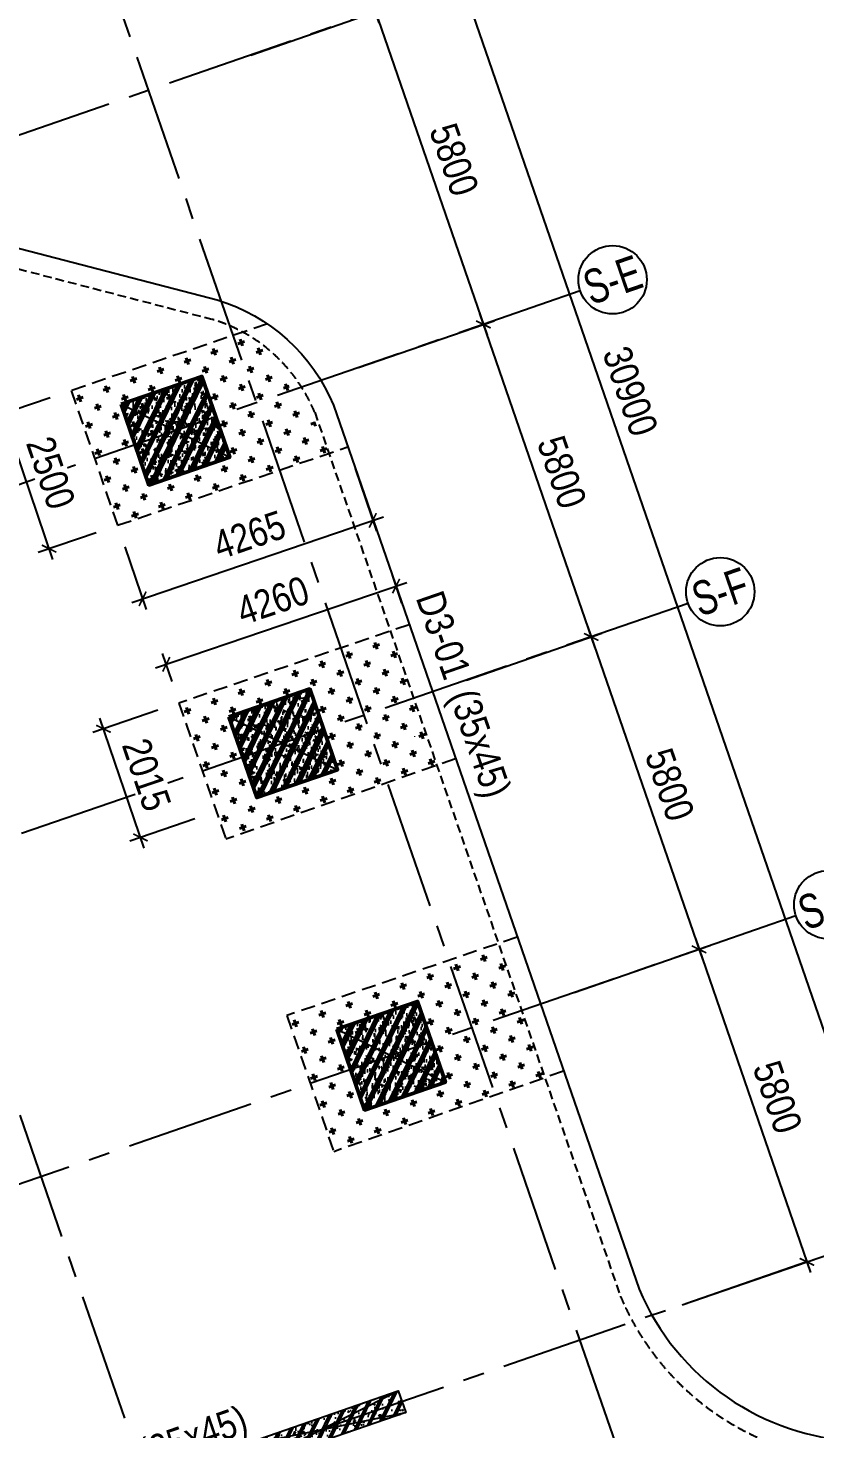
# Model space of a CAD drawing. Header units: millimetres. Extents: x -80883 to 1826631, y -376836 to 309394.
# Drawn here: x 1355204 to 1369016, y -312610 to -288030 of the extents above; entities that cross this region are included whole.
import ezdxf
from ezdxf.enums import TextEntityAlignment as Align

# ---------------------------------------------------------------- set-up
doc = ezdxf.new("R2010")
doc.units = ezdxf.units.MM
doc.header["$LTSCALE"] = 100
doc.header["$PDMODE"] = 32
doc.header["$PDSIZE"] = 2.5
for name, pattern in [('CENTER2', [1.125, 0.75, -0.125, 0.125, -0.125]), ('DASHED', [4.5, 3, -1.5]), ('HIDDEN', [0.375, 0.25, -0.125])]:
    doc.linetypes.add(name, pattern=pattern)
for name, color, linetype, lineweight in [('0-Hatch', 250, 'Continuous', 40), ('ccu12-Tencaukien', 9, 'Continuous', 15), ('KT-Net cot vach', 6, 'Continuous', 50)]:
    doc.layers.add(name, color=color, linetype=linetype, lineweight=lineweight)
for name, color, linetype in [('0-khuat', 3, 'HIDDEN'), ('A-GLAZ', 135, 'Continuous'), ('ccu11-Khuat', 9, 'DASHED'), ('ccu11-Thay', 7, 'Continuous'), ('ccu12-Text', 31, 'Continuous'), ('ccu12-Truc', 13, 'CENTER2'), ('KC2-DIM', 251, 'Continuous'), ('KT-Dim', 8, 'Continuous'), ('Xref_ST_MBDV Cot vach 30.7.2022|Xref_ST_MBDV Cot vach 30.7.2022|Xref_ST_MBDV Cot vach 30.7.2022|Xref_ST_MBDV Cot vach 30.7.2022|A-GRID-SYM', 50, 'Continuous'), ('Xref_ST_MBDV Cot vach 30.7.2022|Xref_ST_MBDV Cot vach 30.7.2022|Xref_ST_MBDV Cot vach 30.7.2022|Xref_ST_MBDV Cot vach 30.7.2022|KC-Betong', 6, 'Continuous')]:
    doc.layers.add(name, color=color, linetype=linetype)
doc.styles.add('Arial Narrow', font='ARIALN.TTF')
doc.styles.add('HBA-Text', font='GOTHIC.TTF')
doc.dimstyles.new('ccu12-200', dxfattribs={"dimscale": 200, "dimtxt": 2.5, "dimasz": 1, "dimexe": 1, "dimexo": 2, "dimgap": 1, "dimtad": 1, "dimdec": 0, "dimrnd": 5, "dimdsep": 46, "dimtxsty": 'Arial Narrow', "dimblk": 'ARCHTICK', "dimcen": -1, "dimdle": 1, "dimclrd": 256, "dimclre": 256, "dimclrt": 3, "dimadec": 0, "dimazin": 2, "dimtfac": 0.1, "dimtdec": 0, "dimtmove": 0, "dimatfit": 1, "dimldrblk": 'ARCHTICK', "dimfxl": 1, "dimtvp": 0.8333333333333334, "dimtolj": 1, "dimtzin": 12, "dimarcsym": 0})

# ---------------------------------------------------------------- blocks, each defined once
blk = doc.blocks.new('_ARCHTICK')
at = {"color": 0, "linetype": 'ByBlock', "const_width": 0.15}
blk.add_lwpolyline([(-0.5, -0.5), (0.5, 0.5)], dxfattribs=at)
blk = doc.blocks.new('*D994')
at = {"layer": 'Defpoints', "color": 0, "transparency": 16777216}
for p in [(369540.1568463369, -50987.29101526499), (374001.6793293455, -55582.90048880671), (371432.2993522154, -56469.97258824774, -0.001541574509502541)]:
    blk.add_point(p, dxfattribs=at)
at = {"layer": 'KT-Dim', "lineweight": -2, "transparency": 16777216}
for p, q in [((369918.2570784424, -50856.75284275699), (372297.9259439127, -50035.17803667279)), ((372043.606741606, -49911.39700687397), (374066.9484155995, -55771.95060485942)), ((371810.3995843211, -56339.43441573973), (374190.7294453983, -55517.63140255265))]:
    blk.add_line(p, q, dxfattribs=at)
at = {"layer": 'KT-Dim', "lineweight": -2, "transparency": 16777216, "xscale": 200, "yscale": 200, "zscale": 200}
for p, rotation in [((372108.8758278599, -50100.44712292677), 109.0471074728855), ((374001.6793293455, -55582.90048880663), 289.0471074728856)]:
    blk.add_blockref('_ARCHTICK', p, dxfattribs=dict(at, rotation=rotation))
at = {"layer": 'KT-Dim', "color": 3, "transparency": 16777216, "insert": (373485.637401111, -52693.09313867637), "char_height": 500, "attachment_point": 5, "rotation": 289.04710747288556, "style": 'Arial Narrow'}
blk.add_mtext('\\A1;5800', dxfattribs=at)
blk = doc.blocks.new('*D995')
at = {"layer": 'Defpoints', "color": 0, "transparency": 16777216}
for p in [(367648.0184263776, -45504.6080316184, -0.001541574509499016), (372109.5395214034, -50100.21798436528), (369540.1611836329, -50987.28951782151)]:
    blk.add_point(p, dxfattribs=at)
at = {"layer": 'KT-Dim', "lineweight": -2, "transparency": 16777216}
for p, q in [((370151.4669336615, -44428.71450242582), (372174.8086076574, -50289.26810041799)), ((368026.1186584832, -45374.0698591104), (370405.7861359683, -44552.49553222465)), ((369918.2614157385, -50856.75134531352), (372298.5896374562, -50034.94889811127))]:
    blk.add_line(p, q, dxfattribs=at)
at = {"layer": 'KT-Dim', "lineweight": -2, "transparency": 16777216, "xscale": 200, "yscale": 200, "zscale": 200}
for p, rotation in [((370216.7360199156, -44617.76461847861), 109.0471074728855), ((372109.5395214034, -50100.21798436523), 289.0471074728856)]:
    blk.add_blockref('_ARCHTICK', p, dxfattribs=dict(at, rotation=rotation))
at = {"layer": 'KT-Dim', "color": 3, "transparency": 16777216, "insert": (371593.4975931678, -47210.41063423163), "char_height": 500, "attachment_point": 5, "rotation": 289.04710747288556, "style": 'Arial Narrow'}
blk.add_mtext('\\A1;5800', dxfattribs=at)
blk = doc.blocks.new('*D999')
at = {"layer": 'Defpoints', "color": 0, "transparency": 16777216}
for p in [(371432.9632642537, -56469.74337386235, 0.0007328238285898986), (375894.4857472667, -61065.35284741067), (373325.10577014, -61952.42494685058, 0.0007638141083008421)]:
    blk.add_point(p, dxfattribs=at)
at = {"layer": 'KT-Dim', "lineweight": -2, "transparency": 16777216}
for p, q in [((371811.0634963593, -56339.20520135434), (374190.7323618314, -55517.63039526953)), ((373936.4131595246, -55393.84936547071), (375959.7548335206, -61254.40296346338)), ((373703.2060022455, -61821.88677434257), (376083.5358633195, -61000.08376115661))]:
    blk.add_line(p, q, dxfattribs=at)
at = {"layer": 'KT-Dim', "lineweight": -2, "transparency": 16777216, "xscale": 200, "yscale": 200, "zscale": 200}
for p, rotation in [((374001.6822457786, -55582.89948152351), 109.0471074728855), ((375894.4857472667, -61065.35284741058), 289.0471074728856)]:
    blk.add_blockref('_ARCHTICK', p, dxfattribs=dict(at, rotation=rotation))
at = {"layer": 'KT-Dim', "color": 3, "transparency": 16777216, "insert": (375378.4438190309, -58175.5454972767), "char_height": 500, "attachment_point": 5, "rotation": 289.04710747288556, "style": 'Arial Narrow'}
blk.add_mtext('\\A1;5800', dxfattribs=at)
blk = doc.blocks.new('*D1000')
at = {"layer": 'Defpoints', "color": 0, "transparency": 16777216}
for p in [(373325.7696821648, -61952.19573245836, 0.0007356123916695267), (377787.2921651835, -66547.80520600891), (375217.9121880565, -67434.87730544893, 0.0007666026713804702)]:
    blk.add_point(p, dxfattribs=at)
at = {"layer": 'KT-Dim', "lineweight": -2, "transparency": 16777216}
for p, q in [((375829.2195774401, -60876.30172406518), (377852.5612514374, -66736.8553220616)), ((373703.8699142704, -61821.65755995034), (376083.5387797469, -61000.08275386399)), ((375596.012420162, -67304.33913294092), (377976.3422812363, -66482.53611975488))]:
    blk.add_line(p, q, dxfattribs=at)
at = {"layer": 'KT-Dim', "lineweight": -2, "transparency": 16777216, "xscale": 200, "yscale": 200, "zscale": 200}
for p, rotation in [((375894.4886636941, -61065.35184011795), 109.0471074728855), ((377787.2921651835, -66547.80520600884), 289.0471074728856)]:
    blk.add_blockref('_ARCHTICK', p, dxfattribs=dict(at, rotation=rotation))
at = {"layer": 'KT-Dim', "color": 3, "transparency": 16777216, "insert": (377271.2502369471, -63657.99785587307), "char_height": 500, "attachment_point": 5, "rotation": 289.04710747288556, "style": 'Arial Narrow'}
blk.add_mtext('\\A1;5800', dxfattribs=at)
blk = doc.blocks.new('GRID-SYM-flat-103')
at = {"layer": 'Xref_ST_MBDV Cot vach 30.7.2022|Xref_ST_MBDV Cot vach 30.7.2022|Xref_ST_MBDV Cot vach 30.7.2022|Xref_ST_MBDV Cot vach 30.7.2022|A-GRID-SYM'}
blk.add_circle((7.814746150539778e-20, 1.307624847908942e-17, 4.374695749536969e-07), 900.0000000000003, dxfattribs=at)
at = {"layer": 'Xref_ST_MBDV Cot vach 30.7.2022|Xref_ST_MBDV Cot vach 30.7.2022|Xref_ST_MBDV Cot vach 30.7.2022|Xref_ST_MBDV Cot vach 30.7.2022|A-GRID-SYM', "style": 'HBA-Text'}
blk.add_attdef('GRID', text='', height=900.0000000000003, rotation=19.04713795291325, dxfattribs=at).set_placement((7.814746150539778e-20, 1.307624847908942e-17, 4.374695749536969e-07), align=Align.MIDDLE_CENTER)
blk = doc.blocks.new('*D976')
at = {"layer": 'Defpoints', "color": 0, "transparency": 16777216}
for p in [(366646.887502437, -37704.25700299309, 0.0008513056641429317), (379299.6929281668, -66025.65167231504), (376730.3129510398, -66912.72377175502, 0.0007666026713804702)]:
    blk.add_point(p, dxfattribs=at)
at = {"layer": 'KT-Dim', "lineweight": -2, "transparency": 16777216}
for p, q in [((367024.9877345426, -37573.71883048506), (369404.6692217366, -36752.13966678189)), ((369150.3500194299, -36628.35863698309), (379364.9620144208, -66214.70178836773)), ((377108.4131831453, -66782.185599247), (379488.7430442196, -65960.38258606098))]:
    blk.add_line(p, q, dxfattribs=at)
at = {"layer": 'KT-Dim', "lineweight": -2, "transparency": 16777216, "xscale": 200, "yscale": 200, "zscale": 200}
for p, rotation in [((369215.6191056838, -36817.40875303585), 109.0471074728855), ((379299.6929281668, -66025.65167231494), 289.0471074728856)]:
    blk.add_blockref('_ARCHTICK', p, dxfattribs=dict(at, rotation=rotation))
at = {"layer": 'KT-Dim', "color": 3, "transparency": 16777216, "insert": (374688.0158394335, -51272.94954548507), "char_height": 500, "attachment_point": 5, "rotation": 289.04710747288556, "style": 'Arial Narrow'}
blk.add_mtext('\\A1;30900', dxfattribs=at)
blk = doc.blocks.new('*D977')
at = {"layer": 'Defpoints', "color": 0, "transparency": 16777216}
for p in [(367703.8759245061, -37339.33435745394), (366646.887502437, -37704.25700299309), (367648.0184263776, -45504.6080316184)]:
    blk.add_point(p, dxfattribs=at)
at = {"layer": 'KT-Dim', "lineweight": -2, "transparency": 16777216}
for p, q in [((367024.9877345426, -37573.71883048506), (367892.9260405588, -37274.06527119987)), ((370282.0051054073, -44806.81473479456), (367638.6068382521, -37150.28424140108)), ((368026.1186584832, -45374.0698591104), (370405.7861352062, -44552.4955324878))]:
    blk.add_line(p, q, dxfattribs=at)
at = {"layer": 'KT-Dim', "lineweight": -2, "transparency": 16777216, "xscale": 200, "yscale": 200, "zscale": 200}
for p, rotation in [((367703.8759245061, -37339.33435745384), 109.0471074728855), ((370216.7360191534, -44617.76461874177), 289.0471074728856)]:
    blk.add_blockref('_ARCHTICK', p, dxfattribs=dict(at, rotation=rotation))
at = {"layer": 'KT-Dim', "color": 3, "transparency": 16777216, "insert": (369390.665794338, -40829.96882090747), "char_height": 500, "attachment_point": 5, "rotation": 289.04710747288556, "style": 'Arial Narrow'}
blk.add_mtext('\\A1;7700', dxfattribs=at)
blk = doc.blocks.new('*U150')
h = blk.add_hatch()
h.set_pattern_fill('VATLIEU04', color=250, scale=40, style=0, pattern_type=2)
h.set_pattern_definition([(49.99999999999999, (-549.9999999999709, 3049.999999999996), (286.9040730403014, -25.10085399303804), [30, -330]), (355, (-549.9999999999709, 3049.999999999996), (-55.50053344520001, 300.8768534800047), [24, -264]), (100.4514, (-526.0913279999709, 3047.908263999996), (231.4037526856086, 275.7758168243814), [25.496076, -280.4568448]), (46.18420000000001, (-549.9999999999709, 3129.999999999996), (426.8964194502578, -66.20760573160723), [45, -495]), (96.6356, (-514.4253019999708, 3124.482677199996), (373.8650822194813, 389.6471483601767), [38.2441152, -420.6852]), (351.1842, (-549.9999999999709, 3129.999999999996), (373.8647780534509, 389.6474403701299), [36, -396]), (21, (-509.9999999999709, 3109.999999999996), (238.7628208473847, -161.0475562661355), [30, -330]), (326.0000000000001, (-509.9999999999709, 3109.999999999996), (97.32613276863269, 290.0600180187412), [24, -264]), (71.4514, (-490.1031067999709, 3096.579357599996), (336.089051432596, 129.012198683981), [25.496076, -280.4568448]), (37.50000000000001, (-549.9999999999709, 3049.999999999996), (4.863942126916267, 133.1575415325246), [0, -260.8, 0, -268, 0, -265]), (7.499999999999999, (-549.9999999999709, 3049.999999999996), (105.2278149768594, 157.7646847529441), [0, -152.8, 0, -254.8, 0, -101]), (327.5, (-639.1999999999709, 3049.999999999996), (213.5289744689636, -9.021948693751902), [0, -100, 0, -312, 0, -414]), (317.5, (-679.1999999999709, 3049.999999999996), (233.2744677369545, 40.04199293292709), [0, -130, 0, -207.2, 0, -294]), (45, (-549.9999999999709, 3049.999999999996), (-120.2081528017131, 120.2081528017131), []), (45, (-549.9999999999709, 3098.999999999996), (-120.2081528017131, 120.2081528017131), [])])
h.paths.add_polyline_path([(-475, -474.9999999999998), (-75, -475.0000000000038), (-74.9999999999709, 2524.999999999996), (-474.9999999999709, 2525)])
at = {"color": 6, "ltscale": 0.25}
blk.add_lwpolyline([(-475, -474.9999999999998), (-75, -475.0000000000038), (-74.9999999999709, 2524.999999999996), (-474.9999999999709, 2525)], close=True, dxfattribs=at)
at = {"layer": 'Defpoints', "linetype": 'ByBlock', "ltscale": 30}
for p, q in [((-75, -475.0000000000038), (-474.9999999999709, 2525)), ((-475, -474.9999999999998), (-74.9999999999709, 2524.999999999996))]:
    blk.add_line(p, q, dxfattribs=at)
blk = doc.blocks.new('*U151')
h = blk.add_hatch()
h.set_pattern_fill('VATLIEU04', color=250, scale=40, style=0, pattern_type=2)
h.set_pattern_definition([(49.99999999999999, (550, -550), (286.9040730403014, -25.10085399303804), [30, -330]), (355, (550, -550), (-55.50053344520001, 300.8768534800047), [24, -264]), (100.4514, (573.908672, -552.091736), (231.4037526856086, 275.7758168243814), [25.496076, -280.4568448]), (46.18420000000001, (550, -470), (426.8964194502578, -66.20760573160723), [45, -495]), (96.6356, (585.574698, -475.5173228), (373.8650822194813, 389.6471483601767), [38.2441152, -420.6852]), (351.1842, (550, -470), (373.8647780534509, 389.6474403701299), [36, -396]), (21, (590, -490), (238.7628208473847, -161.0475562661355), [30, -330]), (326.0000000000001, (590, -490), (97.32613276863269, 290.0600180187412), [24, -264]), (71.4514, (609.8968932, -503.4206424), (336.089051432596, 129.012198683981), [25.496076, -280.4568448]), (37.50000000000001, (550, -550), (4.863942126916267, 133.1575415325246), [0, -260.8, 0, -268, 0, -265]), (7.499999999999999, (550, -550), (105.2278149768594, 157.7646847529441), [0, -152.8, 0, -254.8, 0, -101]), (327.5, (460.8, -550), (213.5289744689636, -9.021948693751902), [0, -100, 0, -312, 0, -414]), (317.5, (420.8, -550), (233.2744677369545, 40.04199293292709), [0, -130, 0, -207.2, 0, -294]), (45, (550, -550), (-120.2081528017131, 120.2081528017131), []), (45, (550, -501), (-120.2081528017131, 120.2081528017131), [])])
h.paths.add_polyline_path([(-475, 475), (1025, 475), (1025, -1025), (-475, -1025)])
at = {"color": 6, "ltscale": 0.25}
blk.add_lwpolyline([(-475, 475), (1025, 475), (1025, -1025), (-475, -1025)], close=True, dxfattribs=at)
at = {"layer": 'Defpoints', "linetype": 'ByBlock', "ltscale": 30}
for p, q in [((1025, 475), (-475, -1025)), ((-475, 475), (1025, -1025))]:
    blk.add_line(p, q, dxfattribs=at)
blk = doc.blocks.new('MBDVCOTVACH-T2-T6-PN')
at = {"layer": 'KT-Net cot vach', "rotation": 19.04713795399666}
for p in [(57391.73514500447, 5823.388029050664), (59284.5415629372, 340.9356704584789), (61177.34796688659, -5141.516692961333)]:
    blk.add_blockref('*U151', p, dxfattribs=at)
at = {"layer": 'Xref_ST_MBDV Cot vach 30.7.2022|Xref_ST_MBDV Cot vach 30.7.2022|Xref_ST_MBDV Cot vach 30.7.2022|Xref_ST_MBDV Cot vach 30.7.2022|KC-Betong', "linetype": 'ByBlock', "xscale": -0.9999999999999989, "rotation": 289.0471379532163}
blk.add_blockref('*U150', (59241.89047800889, -11945.67000419629), dxfattribs=at)
blk = doc.blocks.new('*U690')
at = {"layer": 'ccu12-Tencaukien', "color": 8, "ltscale": 10000}
blk.add_line((360.6565736538532, -155.3215232637356), (354.4065714950475, -155.3215232637356), dxfattribs=at)
at = {"layer": 'ccu12-Text', "color": 2, "style": 'Arial Narrow', "width": 0.8}
blk.add_attdef('SH', text='', height=300, dxfattribs=at).set_placement((275.6048113084853, 5.864471777974813), align=Align.BOTTOM_RIGHT)
at = {"layer": 'ccu12-Text', "color": 31, "style": 'Arial Narrow', "width": 0.8}
for tag, p in [('(', (507.5315725744504, -75.41116959831947)), ('KT', (632.605666770517, -75.41116959831947)), (')', (962.8971199221714, -75.41116959831947))]:
    blk.add_attdef(tag, text='', height=250, dxfattribs=at).set_placement(p, align=Align.BOTTOM_LEFT)
blk = doc.blocks.new('*U693')
at = {"layer": 'ccu12-Tencaukien', "color": 8, "ltscale": 10000}
blk.add_line((360.6565736538532, -155.3215232637356), (354.4065714950475, -155.3215232637356), dxfattribs=at)
at = {"layer": 'ccu12-Text', "color": 2, "style": 'Arial Narrow', "width": 0.8}
blk.add_attdef('SH', text='', height=300, dxfattribs=at).set_placement((275.6048113084853, 5.864471777974813), align=Align.BOTTOM_RIGHT)
at = {"layer": 'ccu12-Text', "color": 31, "style": 'Arial Narrow', "width": 0.8}
for tag, p in [('(', (507.5315725744504, -75.41116959831947)), ('KT', (632.605666770517, -75.41116959831947)), (')', (962.8971199221714, -75.41116959831947))]:
    blk.add_attdef(tag, text='', height=250, dxfattribs=at).set_placement(p, align=Align.BOTTOM_LEFT)
blk = doc.blocks.new('MBKC-T3-PN')
at = {"layer": 'ccu11-Khuat', "ltscale": 0.5, "elevation": -0.0003901197252574179}
blk.add_lwpolyline([(31224.41949791997, 10401.15608117677, -0.1203839840985264), (42572.85465626395, 11719.39024886949), (58379.85115727969, 7611.132730447047, -0.2258253160871416), (60186.44089432061, 5977.409135053749), (65551.80771612958, -9531.095751609828, 0.2919429440186994), (69736.50495830015, -12426.6161779894), (99368.00793614518, -12426.6161779894, -0.2609853684017961), (101894.5837610736, -14307.26193159987), (105248.9736585456, -29866.61846812873, -0.450430548376512), (100589.6931814908, -35326.6158653514), (55455.61416863091, -35326.6158653514, -0.3270381078692864), (50922.90468503162, -31997.94642836676), (46413.0024276413, -18965.37748569861, 0.4276044270060953), (30445.87231722521, -12504.80555859185), (12824.43251889106, -18584.35473983688, -0.1315578741241553), (10225.70651983377, -18473.84767023224), (9061.065310114762, -18020.38528109412, -0.1846755877232493), (7455.469289202709, -16623.04162249499), (2976.957835427951, -9107.263866643538, -0.02202630655650502), (-406.9169527727645, -3413.25466246967, -0.3992423458823245), (1800.966408062493, 257.1217708188342)], format="xyb", close=True, dxfattribs=at)
at = {"layer": 'ccu11-Thay', "elevation": -0.0003901197252574179}
blk.add_lwpolyline([(31106.50862324028, 10730.72166345781, -0.1205795836710196), (42638.87427653908, 12063.859528495), (58473.93031160696, 7948.309303218033, -0.2272385897093211), (60513.964432284, 6101.209794561379), (65878.81921774126, -9405.815059417277, 0.2908633368540378), (69743.13952882006, -12076.6161779894), (99390.07919017388, -12076.6161779894, -0.2655275921417467), (102229.2245215473, -14198.71881677723), (105593.7353260962, -29805.02123810095, -0.4513714951595503), (100592.7770390881, -35676.6158653514), (55455.39553553029, -35676.6158653514, -0.3267809868965265), (50590.57907296135, -32107.86789232772), (46084.8424524439, -19087.33667168533, 0.427810969143063), (30575.2745344413, -12830.40558466513), (12920.16765186726, -18921.57020124164, -0.1330764012900887), (10109.49357222929, -18804.19336872117), (8937.306803341722, -18347.79305564612, -0.183720991931343), (7150.621857264778, -16795.18900673359), (2680.126648878446, -9292.86400619999, -0.02215701127767281), (-737.5723420327995, -3537.213185448665, -0.4024491153328594), (1696.95094252727, 591.477936539799), (31106.50862324028, 10730.72166345781)], format="xyb", dxfattribs=at)
blk = doc.blocks.new('MBKC-N-T3')
at = {"layer": '0-Hatch', "ltscale": 2}
h = blk.add_hatch(dxfattribs=at)
h.set_pattern_fill('CROSS', color=256, scale=1000, angle=109.047137953997, style=0)
h.set_pattern_definition([(109.0471379539969, (4091593.946117996, -6933084.667856306), (-317.8990851971258, 154.7261181275824), [124.9999999999989, -374.9999999999956]), (199.0471379539969, (4091632.627647527, -6933005.193085007), (-154.7261181275824, -317.8990851971258), [124.9999999999989, -374.9999999999955])])
h.paths.add_polyline_path([(59051.95227371668, 7426.608300674299), (55911.42342838924, 6357.379224902543), (56727.28798774118, 3994.253112992039), (60528.76161919418, 5293.798177054035)])
h = blk.add_hatch(dxfattribs=at)
h.set_pattern_fill('CROSS', color=256, scale=1000, angle=109.047137953997, style=0)
h.set_pattern_definition([(109.0471379539969, (4093486.75284554, -6938567.119606081), (-317.8990851971258, 154.7261181275824), [124.9999999999989, -374.9999999999956]), (199.0471379539969, (4093525.434375071, -6938487.644834783), (-154.7261181275824, -317.8990851971258), [124.9999999999989, -374.9999999999955])])
h.paths.add_polyline_path([(62333.94989870931, -224.307999139477), (62330.44306778349, -219.7940177588607), (62424.31315714703, -187.7039702416514), (61608.44859779463, 2175.422141668852), (57804.23015593318, 874.9274751269841), (58627.77600828256, -1503.827404765121)])
h = blk.add_hatch(dxfattribs=at)
h.set_pattern_fill('CROSS', color=256, scale=1000, angle=109.047137953997, style=0)
h.set_pattern_definition([(109.0471379539969, (4095379.558646188, -6944049.571675866), (-317.8990851971258, 154.7261181275824), [124.9999999999989, -374.9999999999955]), (199.0471379539969, (4095418.240175719, -6943970.096904567), (-154.7261181275824, -317.8990851971258), [124.9999999999989, -374.9999999999955])])
h.paths.add_polyline_path([(64226.75569935772, -5706.760068923933), (64223.2488684319, -5702.246087543317), (64317.11895779544, -5670.156040026108), (63501.25439844304, -3307.029928115604), (59697.03595658159, -4607.524594657472), (60520.58180893096, -6986.279474549578)])
at = {"layer": '0-khuat', "ltscale": 10}
for p, q in [((59355.87744674669, 7530.083112678025), (55911.42342838924, 6357.379224902543)), ((55911.42342838924, 6357.379224902543), (56727.28798774118, 3994.253112992039)), ((56727.28798774118, 3994.253112992039), (60767.06158240512, 5369.640380450292)), ((61845.99757787585, 2250.993563957105), (57804.23015593318, 874.9274751269841)), ((57804.23015593318, 874.9274751269841), (58628.48172378424, -1512.491343897826)), ((62658.31348048639, -101.8539749826887), (58628.48172378424, -1512.491343897826)), ((63738.80337852426, -3231.458505827351), (59697.03595658159, -4607.524594657472)), ((59697.03595658159, -4607.524594657472), (60521.28752443264, -6994.943413682282)), ((64551.1192811348, -5584.306044767145), (60521.28752443264, -6994.943413682282))]:
    blk.add_line(p, q, dxfattribs=at)
blk = doc.blocks.new('*D1194')
at = {"layer": 'Defpoints', "color": 0, "ltscale": 0.5, "transparency": 16777216}
for p in [(1360816.265760476, -295379.8133848216), (1361254.994650194, -296668.4434498468), (1356776.492165812, -296755.2006522798)]:
    blk.add_point(p, dxfattribs=at)
at = {"layer": 'KC2-DIM', "lineweight": -2, "ltscale": 0.5, "transparency": 16777216}
for p, q in [((1360945.183475353, -295758.4691952758), (1361319.453507633, -296857.7713550739)), ((1357025.893150303, -298108.289574744), (1361444.322555421, -296603.9845924079)), ((1356905.409880689, -297133.856462734), (1357279.679912969, -298233.1586225322))]:
    blk.add_line(p, q, dxfattribs=at)
at = {"layer": 'KC2-DIM', "lineweight": -2, "ltscale": 0.5, "transparency": 16777216, "xscale": 200, "yscale": 200, "zscale": 200}
for p, rotation in [((1361254.994650194, -296668.4434498468), 18.80173053247372), ((1357215.22105553, -298043.8307173051), 198.8017305324737)]:
    blk.add_blockref('_ARCHTICK', p, dxfattribs=dict(at, rotation=rotation))
at = {"layer": 'KC2-DIM', "color": 3, "ltscale": 0.5, "transparency": 16777216, "insert": (1359088.371616854, -296925.1448927717), "char_height": 500, "attachment_point": 5, "rotation": 18.801730532473716, "style": 'Arial Narrow', "bg_fill": 3, "box_fill_scale": 1.1, "bg_fill_color": 256, "bg_fill_true_color": 13158600, "bg_fill_transparency": 0}
blk.add_mtext('\\A1;4265', dxfattribs=at)
blk = doc.blocks.new('*D1195')
at = {"layer": 'Defpoints', "color": 0, "ltscale": 0.5, "transparency": 16777216}
for p in [(1355970.763838233, -294388.623543972), (1354768.255017751, -294798.0314679412), (1356776.492165812, -296755.2006522798)]:
    blk.add_point(p, dxfattribs=at)
at = {"layer": 'KC2-DIM', "lineweight": -2, "ltscale": 0.5, "transparency": 16777216}
for p, q in [((1355592.108027779, -294517.5412588498), (1354578.927112524, -294862.4903253801)), ((1355638.442202769, -297353.9364814761), (1354703.796160312, -294608.7035627141)), ((1356397.836355357, -296884.1183671576), (1355384.655440103, -297229.0674336879))]:
    blk.add_line(p, q, dxfattribs=at)
at = {"layer": 'KC2-DIM', "lineweight": -2, "ltscale": 0.5, "transparency": 16777216, "xscale": 200, "yscale": 200, "zscale": 200}
for p, rotation in [((1354768.255017751, -294798.0314679412), 108.8017305324802), ((1355573.98334533, -297164.608576249), 288.8017305324802)]:
    blk.add_blockref('_ARCHTICK', p, dxfattribs=dict(at, rotation=rotation))
at = {"layer": 'KC2-DIM', "color": 3, "ltscale": 0.5, "transparency": 16777216, "insert": (1355602.111372345, -295834.583786087), "char_height": 500, "attachment_point": 5, "rotation": 288.8017305324802, "style": 'Arial Narrow', "bg_fill": 3, "box_fill_scale": 1.1, "bg_fill_color": 256, "bg_fill_true_color": 13158600, "bg_fill_transparency": 0}
blk.add_mtext('\\A1;2500', dxfattribs=at)
blk = doc.blocks.new('*D1196')
at = {"layer": 'Defpoints', "color": 0, "ltscale": 0.5, "transparency": 16777216}
for p in [(1357861.595561095, -299871.7477067499), (1356528.719416934, -300325.5406817325), (1358510.330909983, -301777.2066232073)]:
    blk.add_point(p, dxfattribs=at)
at = {"layer": 'KC2-DIM', "lineweight": -2, "ltscale": 0.5, "transparency": 16777216}
for p, q in [((1357482.939750641, -300000.6654216278), (1356339.391511707, -300389.9995391714)), ((1357241.91362326, -302420.327503417), (1356464.260559495, -300136.2127765054)), ((1358131.675099529, -301906.1243380851), (1356988.126860594, -302295.4584556288))]:
    blk.add_line(p, q, dxfattribs=at)
at = {"layer": 'KC2-DIM', "lineweight": -2, "ltscale": 0.5, "transparency": 16777216, "xscale": 200, "yscale": 200, "zscale": 200}
for p, rotation in [((1356528.719416934, -300325.5406817325), 108.8017305324782), ((1357177.454765822, -302230.9995981899), 288.8017305324782)]:
    blk.add_blockref('_ARCHTICK', p, dxfattribs=dict(at, rotation=rotation))
at = {"layer": 'KC2-DIM', "color": 3, "ltscale": 0.5, "transparency": 16777216, "insert": (1357284.079282182, -301131.5339039532), "char_height": 500, "attachment_point": 5, "rotation": 288.8017305324782, "style": 'Arial Narrow', "bg_fill": 3, "box_fill_scale": 1.1, "bg_fill_color": 256, "bg_fill_true_color": 13158600, "bg_fill_transparency": 0}
blk.add_mtext('\\A1;2015', dxfattribs=at)
blk = doc.blocks.new('*D1148')
at = {"layer": 'Defpoints', "color": 0, "ltscale": 0.5, "transparency": 16777216}
for p in [(1361664.151241784, -297819.8247695728), (1361895.200594891, -298498.4605966095), (1357861.595561096, -299871.7477067501)]:
    blk.add_point(p, dxfattribs=at)
at = {"layer": 'KC2-DIM', "lineweight": -2, "ltscale": 0.5, "transparency": 16777216}
for p, q in [((1361766.282880013, -298119.8047861553), (1361599.692384345, -297630.4968643457)), ((1357441.218302761, -299257.5707371524), (1361853.479147011, -297755.3659121339)), ((1357732.677846218, -299493.0918962959), (1357566.087350549, -299003.7839744864))]:
    blk.add_line(p, q, dxfattribs=at)
at = {"layer": 'KC2-DIM', "lineweight": -2, "ltscale": 0.5, "transparency": 16777216, "xscale": 200, "yscale": 200, "zscale": 200}
for p, rotation in [((1361664.151241784, -297819.8247695728), 18.80173053247678), ((1357630.546207988, -299193.1118797135), 198.8017305324768)]:
    blk.add_blockref('_ARCHTICK', p, dxfattribs=dict(at, rotation=rotation))
at = {"layer": 'KC2-DIM', "color": 3, "ltscale": 0.5, "transparency": 16777216, "insert": (1359500.612488878, -298075.476133839), "char_height": 500, "attachment_point": 5, "rotation": 18.801730532476785, "style": 'Arial Narrow', "bg_fill": 3, "box_fill_scale": 1.1, "bg_fill_color": 256, "bg_fill_true_color": 13158600, "bg_fill_transparency": 0}
blk.add_mtext('\\A1;4260', dxfattribs=at)
blk = doc.blocks.new('Grid-ST-flat-3')
at = {"layer": 'ccu12-Truc', "ltscale": 30}
for p, q in [((361622.2284453712, -32650.9097540056), (374729.8888652188, -70616.82275023795)), ((354060.2251921427, -35261.67722702224), (370215.9049475128, -82056.07930523856)), ((371917.5285306431, -44030.56765644263), (347796.6934022299, -52358.24085405765)), ((373810.3320323362, -49513.02102186111), (349695.2078323849, -57838.72253210987)), ((375703.1355340295, -54995.47438727947), (343807.6216429826, -66007.34088114498)), ((377595.9390357226, -60477.92775269795), (312746.7367284152, -82866.99351539748)), ((377787.2916931124, -66547.80383867014), (314639.543147344, -88349.44587364572))]:
    blk.add_line(p, q, dxfattribs=at)
at = {"layer": 'KT-Dim'}
ref = blk.add_blockref('GRID-SYM-flat-103', (374377.4769590875, -49317.21696731605, 0.001425881237029164), dxfattribs=dict(at, xscale=0.6666666666666666, yscale=0.6666666666666666, zscale=0.6666666666666666))
ref.add_attrib('GRID', 'S-E', dxfattribs={"layer": 'Xref_ST_MBDV Cot vach 30.7.2022|Xref_ST_MBDV Cot vach 30.7.2022|Xref_ST_MBDV Cot vach 30.7.2022|Xref_ST_MBDV Cot vach 30.7.2022|A-GRID-SYM', "height": 600, "rotation": 19, "style": 'HBA-Text', "width": 0.75}).set_placement((374377.4769590875, -49317.21696731605, 0.001425881237029164), align=Align.MIDDLE_CENTER)
ref = blk.add_blockref('GRID-SYM-flat-103', (376267.3946573074, -54791.30224305955, -0.0008485171010659681), dxfattribs=dict(at, xscale=0.6666666666666666, yscale=0.6666666666666666, zscale=0.6666666666666666))
ref.add_attrib('GRID', 'S-F', dxfattribs={"layer": 'Xref_ST_MBDV Cot vach 30.7.2022|Xref_ST_MBDV Cot vach 30.7.2022|Xref_ST_MBDV Cot vach 30.7.2022|Xref_ST_MBDV Cot vach 30.7.2022|A-GRID-SYM', "height": 600, "rotation": 19, "style": 'HBA-Text', "width": 0.75}).set_placement((376267.3946573074, -54791.30224305955, -0.0008485171010659681), align=Align.MIDDLE_CENTER)
ref = blk.add_blockref('GRID-SYM-flat-103', (378163.0897863387, -60282.12165964406, -0.0008513056641429317), dxfattribs=dict(at, xscale=0.6666666666666666, yscale=0.6666666666666666, zscale=0.6666666666666666))
ref.add_attrib('GRID', 'S-H', dxfattribs={"layer": 'Xref_ST_MBDV Cot vach 30.7.2022|Xref_ST_MBDV Cot vach 30.7.2022|Xref_ST_MBDV Cot vach 30.7.2022|Xref_ST_MBDV Cot vach 30.7.2022|A-GRID-SYM', "height": 600, "rotation": 19, "style": 'HBA-Text', "width": 0.75}).set_placement((378163.0897863387, -60282.12165964406, -0.0008513056641429317), align=Align.MIDDLE_CENTER)
for base, p1, p2, picture, middle in [((379299.6929281668, -66025.65167231504, -0.0008513056641429317), (366646.887502437, -37704.25700299307), (376730.3129510398, -66912.723771755, -8.470299276246152e-05), '*D976', (374688.0158394335, -51272.94954548507, -0.0008513056641429317)), ((367703.8759245061, -37339.33435745394), (367648.0184263776, -45504.6080316184), (366646.887502437, -37704.25700299307), '*D977', (369390.665794338, -40829.96882090747)), ((372109.5395214034, -50100.21798436528, 0.001541574509502569), (367648.0184263776, -45504.6080316184), (369540.161183633, -50987.2895178215, 0.001541574509502569), '*D995', (371593.4975931678, -47210.41063423163, 0.001541574509502569)), ((374001.6793293455, -55582.90048880671, 0.001541574509502569), (369540.1568463368, -50987.29101526498, 0.001541574509502791), (371432.2993522154, -56469.97258824773), '*D994', (373485.637401111, -52693.09313867637, 0.001541574509502569)), ((375894.4857472667, -61065.35284741067, -0.0007356123916695267), (371432.9632642537, -56469.74337386234, -2.788563079628159e-06), (373325.10577014, -61952.42494685057, 2.820171663131532e-05), '*D999', (375378.4438190309, -58175.5454972767, -0.0007356123916695267)), ((377787.2921651835, -66547.80520600891, -0.0007356123916695267), (373325.7696821648, -61952.19573245837), (375217.9121880564, -67434.87730544893, 3.099027971094348e-05), '*D1000', (377271.2502369471, -63657.99785587307, -0.0007356123916695267))]:
    dim = blk.add_linear_dim(base=base, p1=p1, p2=p2, angle=109.0471074728856, dimstyle='ccu12-200', dxfattribs=at)
    dim.commit()
    dim.dimension.update_dxf_attribs({"geometry": picture, "text_midpoint": middle})

msp = doc.modelspace()

# ---------------------------------------------------------------- linework, layer by layer
at = {"layer": 'A-GLAZ'}
msp.add_lwpolyline([(1331155.712801311, -290018.7321018141, -0.1205795836710196), (1342688.078454609, -288685.5942367769), (1358523.134489677, -292801.1444620539, -0.2272385897093211), (1360563.168610354, -294648.2439707106), (1365928.023395812, -310155.2688246892, 0.2908633368540378), (1369792.34370689, -312826.0699432613), (1399439.283368244, -312826.0699432613, -0.2655275921417467), (1402278.428699618, -314948.1725820492), (1405642.939504167, -330554.4750033729, -0.4513714951595503), (1400641.981217158, -336426.0696306233), (1355504.599713601, -336426.0696306233, -0.3267809868965265), (1350639.783251032, -332857.3216575996), (1346134.046630514, -319836.7904369573, 0.427810969143063), (1330624.478712512, -313579.8593499371), (1312969.371829938, -319671.0239665136, -0.1330764012900887), (1310158.6977503, -319553.6471339931), (1308986.510981412, -319097.2468209181, -0.183720991931343), (1307199.826035335, -317544.6427720055), (1302729.330826949, -310042.3177714719, -0.02215701127767281), (1299311.631836038, -304286.6669507206, -0.4024491153328594), (1301746.155120598, -300157.9758287321), (1331155.712801311, -290018.7321018141)], format="xyb", dxfattribs=at)

# ---------------------------------------------------------------- block references
for name, p in [('Grid-ST-flat-3', (991086.621342859, -243129.7985158589)), ('MBKC-N-T3', (1300049.20417807, -300749.4537652719))]:
    msp.add_blockref(name, p)
at = {"layer": 'ccu12-Tencaukien', "extrusion": (-7.825994902301875e-07, -7.350826757026604e-07, 0.9999999999994236)}
ref = msp.add_blockref('*U690', (1362291.914736805, -299818.9732081359, -2.026219249169637), dxfattribs=dict(at, xscale=1.815893337873055, yscale=1.815893337873055, zscale=1.815893337873055, rotation=268.6206537066452))
ref.add_attrib('KT', '(35x45)', dxfattribs={"color": 31, "extrusion": (-7.825994902301875e-07, -7.350826757026604e-07, 0.9999999999994236), "height": 499.9999999999999, "rotation": 289.0837199907818, "style": 'Arial Narrow'}).set_placement((1362448.195679217, -299792.2895789745, -0.8458661499270765), align=Align.BOTTOM_LEFT)
ref.add_attrib('SH', 'D3-01', dxfattribs={"color": 2, "extrusion": (-7.825994902301875e-07, -7.350826757026604e-07, 0.9999999999994236), "height": 499.9999999999999, "rotation": 289.0837199907818, "style": 'Arial Narrow'}).set_placement((1362373.235232276, -299548.468355923, -0.8456095753476602), align=Align.BOTTOM_RIGHT)
at = {"layer": 'ccu12-Tencaukien', "extrusion": (4.376655619254604e-07, -9.80437330037572e-07, 0.9999999999994236)}
ref = msp.add_blockref('*U693', (1357289.174823693, -313688.3343759037, -0.2060917978205354), dxfattribs=dict(at, xscale=1.815893337873054, yscale=1.815893337873054, zscale=1.815893337873054, rotation=339.469833737933))
ref.add_attrib('KT', '(25x45)', dxfattribs={"color": 31, "extrusion": (4.376655619254604e-07, -9.80437330037572e-07, 0.9999999999994236), "height": 499.9999999999999, "rotation": 19.02100700350106, "style": 'Arial Narrow'}).set_placement((1357315.35458363, -313431.374416944, 0.9013769278097965), align=Align.BOTTOM_LEFT)
ref.add_attrib('SH', 'D3-02', dxfattribs={"color": 2, "extrusion": (4.376655619254604e-07, -9.80437330037572e-07, 0.9999999999994236), "height": 499.9999999999999, "rotation": 19.02100700350106, "style": 'Arial Narrow'}).set_placement((1357060.31783791, -313522.7735770649, 0.9015880099806107), align=Align.BOTTOM_RIGHT)
at = {"layer": 'KC2-DIM', "ltscale": 0.5}
msp.add_blockref('MBKC-T3-PN', (1300049.20417807, -300749.4537652719), dxfattribs=at)
at = {"layer": 'KC2-DIM'}
msp.add_blockref('MBDVCOTVACH-T2-T6-PN', (1300049.20417807, -300749.4537652719), dxfattribs=at)

# ---------------------------------------------------------------- next in the draw order: dimensions: what is measured, and where the dimension line sits
at = {"layer": 'KC2-DIM', "ltscale": 0.5}
for p1, p2, distance, picture, middle in [((1356776.492165812, -296755.2006522798), (1360816.265760476, -295379.8133848216), -1361.2679689025588, '*D1194', (1359088.371616854, -296925.1448927717)), ((1358510.330909983, -301777.2066232074), (1357861.595561096, -299871.7477067501), 1408.0081249123944, '*D1196', (1357284.079282182, -301131.5339039532))]:
    dim = msp.add_aligned_dim(p1=p1, p2=p2, distance=distance, dimstyle='ccu12-200', override={"dimfxl": 150, "dimtfill": 1}, dxfattribs=at)
    dim.commit()
    dim.dimension.update_dxf_attribs({"geometry": picture, "text_midpoint": middle})

# ---------------------------------------------------------------- next in the draw order: dimensions: what is measured, and where the dimension line sits
for p1, p2, distance, picture, middle in [((1356776.492165812, -296755.2006522798), (1355970.763838233, -294388.6235439721), 1270.2922150221366, '*D1195', (1355602.111372345, -295834.583786087)), ((1357861.595561096, -299871.7477067501), (1361895.200594891, -298498.4605966094), 716.8893842907913, '*D1148', (1359500.612488878, -298075.476133839))]:
    dim = msp.add_aligned_dim(p1=p1, p2=p2, distance=distance, dimstyle='ccu12-200', override={"dimfxl": 150, "dimtfill": 1}, dxfattribs=at)
    dim.commit()
    dim.dimension.update_dxf_attribs({"geometry": picture, "text_midpoint": middle})

doc.saveas('drawing.dxf')
